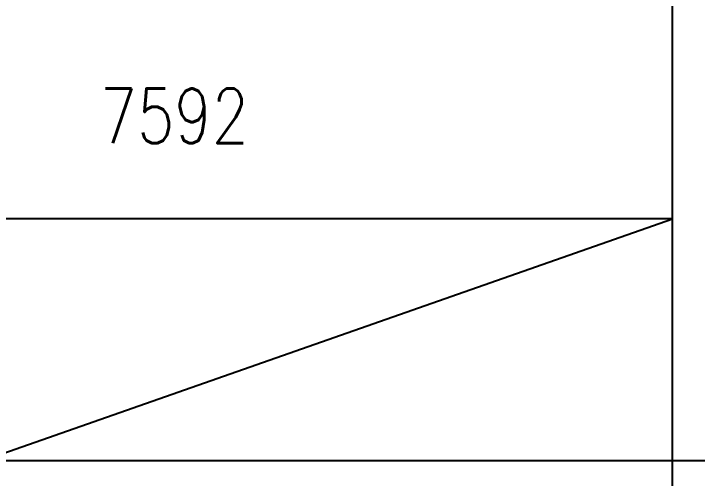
# Model space of a CAD drawing. Extents: x -59142 to 322364, y -122476 to 91021.
# Drawn here: x 186942 to 187932, y -66421 to -65749 of the extents above; entities that cross this region are included whole.
import ezdxf
from ezdxf.enums import TextEntityAlignment as Align

# ---------------------------------------------------------------- set-up
doc = ezdxf.new("R2010")
doc.units = 0
doc.header["$LTSCALE"] = 1000
doc.header["$MEASUREMENT"] = 0
doc.styles.add('HZTXT', font='geditxt.shx', dxfattribs={"width": 0.8, "bigfont": 'hztxt1.shx'})
doc.styles.add('TK', font='GEDITXT.SHX', dxfattribs={"width": 0.85, "height": 3.5, "bigfont": 'DXT.SHX'})

# ---------------------------------------------------------------- blocks, each defined once
blk = doc.blocks.new('GEDI_TQ_2012')
at = {"color": 2}
for p, q in [((-90, 0), (-90, 40)), ((-90, 21), (-180, 21)), ((0, 14), (-170, 14))]:
    blk.add_line(p, q, dxfattribs=at)
blk = doc.blocks.new('A$C024A6866')
blk.add_blockref('GEDI_TQ_2012', (1040, 10))
at = {"style": 'TK', "width": 0.85}
for tag, height, p in [('PROJECTNAME', 4.75, (985, 44)), ('PHASE', 4, (1027, 44)), ('DRAWINGNAME', 4.75, (995, 31))]:
    blk.add_attdef(tag, text='', height=height, dxfattribs=at).set_placement(p, align=Align.MIDDLE_CENTER)
for tag, p, height in [('APPROVE', (872, 32.75), 3.5), ('DESIGN', (917, 32.75), 3.5), ('REVIEW1', (872, 25.75), 3.5), ('DRAW', (917, 25.75), 3.5), ('DRAWINGNUMBER', (967, 18.5), 4), ('REVIEW2', (872, 18.75), 3.5), ('PROPORTION', (917, 18.75), 3.5), ('CHECK', (872, 11.75), 3.5), ('DATE', (917, 11.75), 3.5), ('VERSION', (1033, 11.75), 3.5)]:
    blk.add_attdef(tag, p, '', height=height, dxfattribs=at)
blk = doc.blocks.new('A$C68430A22')
blk.add_line((-11000, 1400), (-9000, 2100))
at = {"style": 'HZTXT', "width": 0.8}
blk.add_text('7592', height=157.5, dxfattribs=at).set_placement((-10659.5, 2320))
blk = doc.blocks.new('sgdsg')
for name, p, xscale, yscale, zscale in [('A$C024A6866', (-52500, 0), 50, 50, 50), ('A$C68430A22', (-500, 500), 0.5, 0.5, 0.5)]:
    blk.add_blockref(name, p, dxfattribs=dict(xscale=xscale, yscale=yscale, zscale=zscale))

msp = doc.modelspace()

# ---------------------------------------------------------------- block references
msp.add_blockref('sgdsg', (192896.5, -67596))

doc.saveas('drawing.dxf')
